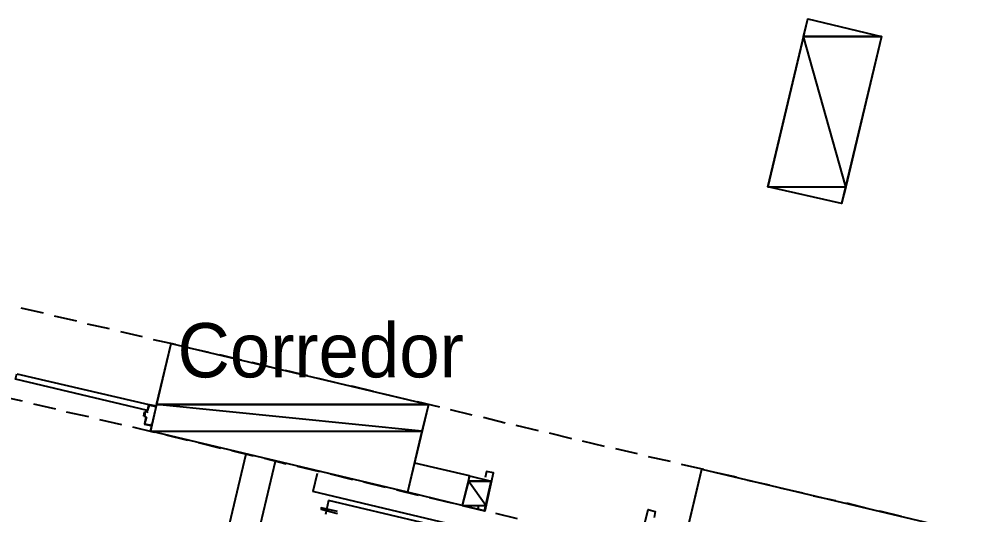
# Model space of a CAD drawing. Header units: feet. Extents: x -84 to 198, y -22 to 181.
# Drawn here: x 43.73 to 64.59, y 64.94 to 75.88 of the extents above; entities that cross this region are included whole.
import ezdxf
from ezdxf.enums import TextEntityAlignment as Align

# ---------------------------------------------------------------- set-up
doc = ezdxf.new("R2010")
doc.units = ezdxf.units.FT
for name, color, linetype in [('A-LINEA', 7, 'CONTINUOUS'), ('A-MURO-CONCRETO', 8, 'CONTINUOUS'), ('A-NOMBRE-ESPACIO', 2, 'CONTINUOUS')]:
    doc.layers.add(name, color=color, linetype=linetype)

msp = doc.modelspace()

# ---------------------------------------------------------------- linework, layer by layer
at = {"layer": 'A-LINEA'}
for p, q in [((43.7733, 69.4978), (44.2667, 69.3911)), ((44.5067, 69.3244), (45, 69.2178)), ((45.24, 69.1511), (45.72, 69.0444)), ((45.9733, 68.9778), (46.4533, 68.8711)), ((46.6933, 68.8044), (47.1867, 68.6978)), ((47.4267, 68.6311), (47.92, 68.5244)), ((48.16, 68.4711), (48.64, 68.3511)), ((48.88, 68.2978), (49.3733, 68.1778)), ((49.6133, 68.1244), (50.1067, 68.0044)), ((50.3467, 67.9511), (50.8267, 67.8311)), ((51.08, 67.7778), (51.56, 67.6578)), ((51.8, 67.6044), (52.2933, 67.4844)), ((43.32, 67.5511), (43.8, 67.4444)), ((52.5333, 67.4311), (53.0267, 67.3111)), ((44.0533, 67.3778), (44.5333, 67.2711)), ((44.7733, 67.2044), (45.2667, 67.0978)), ((46.4933, 67.1111), (46.5067, 67.2044)), ((46.52, 67.2178), (46.56, 67.2044)), ((46.52, 67.2044), (46.52, 67.2044)), ((46.56, 67.2178), (46.56, 67.2178)), ((46.5621, 67.1916), (46.5861, 67.2065)), ((46.5733, 67.2178), (46.6, 67.3644)), ((46.6133, 67.3644), (46.76, 67.3378)), ((46.6133, 67.3511), (46.6133, 67.3511)), ((53.2667, 67.2578), (53.7467, 67.1378)), ((45.5067, 67.0311), (46, 66.9244)), ((46.5333, 67.0978), (46.4933, 67.0978)), ((46.5067, 67.1111), (46.5067, 67.1111)), ((46.52, 67.0844), (46.52, 67.0844)), ((46.5461, 67.0732), (46.5313, 67.0972)), ((54, 67.0844), (54.48, 66.9644)), ((46.24, 66.8711), (46.72, 66.7511)), ((46.6533, 66.8978), (46.5067, 66.9244)), ((46.6533, 66.9111), (46.6533, 66.9111)), ((54.72, 66.9111), (55.2133, 66.7911)), ((46.9733, 66.6978), (47.4533, 66.5778)), ((55.4533, 66.7378), (55.9467, 66.6178)), ((56.1867, 66.5644), (56.6667, 66.4444)), ((47.6933, 66.5244), (48.1867, 66.4044)), ((48.4267, 66.3511), (48.9067, 66.2311)), ((56.92, 66.3911), (57.4, 66.2844)), ((48.7467, 66.2711), (46.8267, 58.1644)), ((49.16, 66.1778), (49.64, 66.0578)), ((57.64, 66.2178), (58.1333, 66.1111)), ((47.48, 58.0044), (49.4, 66.1111)), ((49.88, 66.0044), (50.3733, 65.8844)), ((53.6933, 65.7911), (52.48, 66.0711)), ((58.3733, 66.0444), (58.8667, 65.9378)), ((50.32, 65.8444), (50.2267, 65.4444)), ((50.6133, 65.8311), (51.1067, 65.7111)), ((53.6933, 65.7911), (53.5333, 65.1378)), ((53.6933, 65.7911), (54.1733, 65.6711)), ((59.1067, 65.8711), (59.5867, 65.7644)), ((51.3467, 65.6578), (51.8267, 65.5378)), ((54.0267, 65.0178), (54.1733, 65.6711)), ((59.84, 65.6978), (60.32, 65.5911)), ((60.56, 65.5244), (61.0533, 65.4178)), ((58.1467, 63.5644), (50.2267, 65.4444)), ((52.08, 65.4844), (52.56, 65.3644)), ((53.5333, 65.1378), (52.32, 65.4311)), ((52.8, 65.3111), (53.2933, 65.1911)), ((61.2933, 65.3511), (61.7867, 65.2444)), ((50.5733, 65.2444), (50.5067, 64.9378)), ((57.5467, 63.6044), (50.5733, 65.2444)), ((53.5333, 65.1378), (54.0267, 65.0178)), ((53.5333, 65.1378), (54.0267, 65.0178)), ((62.0267, 65.1911), (62.5067, 65.0711)), ((50.7733, 64.9511), (50.4133, 65.0444)), ((54.2667, 64.9644), (54.7467, 64.8444)), ((62.76, 65.0178), (63.24, 64.8978))]:
    msp.add_line(p, q, dxfattribs=at)
for points in [[(62.8, 75.4978), (61.92, 71.8044), (60.2933, 72.1778), (61.1733, 75.8844), (62.8, 75.4978)], [(47.0933, 68.7111), (52.7867, 67.3644), (52.32, 65.4311), (46.64, 66.7778), (47.0933, 68.7111)], [(43.68, 68.0444), (46.6, 67.3644), (46.5733, 67.2311), (43.6533, 67.9244), (43.68, 68.0444)], [(46.5467, 67.2044), (46.52, 67.2044), (46.5067, 67.1111), (46.5333, 67.1111)], [(46.5733, 67.2178), (46.6133, 67.3511), (46.76, 67.3244), (46.7467, 67.2978), (46.76, 67.2978), (46.76, 67.3244), (46.76, 67.3244)], [(46.5333, 67.0844), (46.5067, 66.9378), (46.5067, 66.9378)], [(46.5467, 67.0844), (46.5067, 66.9378), (46.6533, 66.9111), (46.6667, 66.9378), (46.6667, 66.9244), (46.6667, 66.8978)], [(62.2, 54.5244), (61.7467, 52.5778), (55.9867, 53.9378), (58.8267, 65.9378), (64.5867, 64.5778), (64.12, 62.6311), (59.9867, 63.6178), (58.0667, 55.4978), (62.2, 54.5244)], [(53.8933, 65.1244), (53.88, 65.0578), (54.04, 65.0178), (54.2267, 65.8578), (54.0667, 65.8844), (54.04, 65.7511)], [(50.7733, 65.0044), (50.4133, 65.0844), (50.4133, 65.0444)], [(57.5467, 63.9511), (57.5333, 63.8978), (57.4533, 63.9111), (57.52, 64.1911), (57.44, 64.2178), (57.64, 65.0444), (57.8, 65.0044), (57.7733, 64.8711)]]:
    msp.add_lwpolyline(points, dxfattribs=at)
at = {"layer": 'A-MURO-CONCRETO'}
for points in [[(61.1733, 75.8844), (62.8, 75.4978), (61.08, 75.4978), (61.1733, 75.8844), (61.1733, 75.8844)], [(61.08, 75.4978), (60.2933, 72.1778), (62.0133, 72.1778), (61.08, 75.4978)], [(61.08, 75.4978), (62.8, 75.4978), (62.0133, 72.1778), (61.08, 75.4978), (61.08, 75.4978)], [(60.2933, 72.1778), (62.0133, 72.1778), (61.92, 71.8044), (60.2933, 72.1778), (60.2933, 72.1778)], [(47.0933, 68.7111), (52.7867, 67.3644), (46.7733, 67.3644), (47.0933, 68.7111), (47.0933, 68.7111)], [(46.7733, 67.3644), (46.64, 66.7778), (52.64, 66.7778), (46.7733, 67.3644)], [(46.7733, 67.3644), (52.7867, 67.3644), (52.64, 66.7778), (46.7733, 67.3644), (46.7733, 67.3644)], [(46.64, 66.7778), (52.64, 66.7778), (52.32, 65.4311), (46.64, 66.7778), (46.64, 66.7778)], [(58.8267, 65.9378), (64.5867, 64.5778), (58.5067, 64.5778), (58.8267, 65.9378), (58.8267, 65.9378)], [(53.6933, 65.7911), (54.1733, 65.6711), (53.6667, 65.6711), (53.6933, 65.7911), (53.6933, 65.7911)], [(53.6667, 65.6711), (53.5333, 65.1378), (54.0533, 65.1378), (53.6667, 65.6711)], [(53.6667, 65.6711), (54.1733, 65.6711), (54.0533, 65.1378), (53.6667, 65.6711), (53.6667, 65.6711)], [(53.5333, 65.1378), (54.0533, 65.1378), (54.0267, 65.0178), (53.5333, 65.1378), (53.5333, 65.1378)]]:
    msp.add_lwpolyline(points, dxfattribs=at)

# ---------------------------------------------------------------- texts
at = {"layer": 'A-NOMBRE-ESPACIO'}
msp.add_text('Corredor', height=1.2, dxfattribs=at).set_placement((50.4, 67.9644), align=Align.CENTER)

doc.saveas('drawing.dxf')
